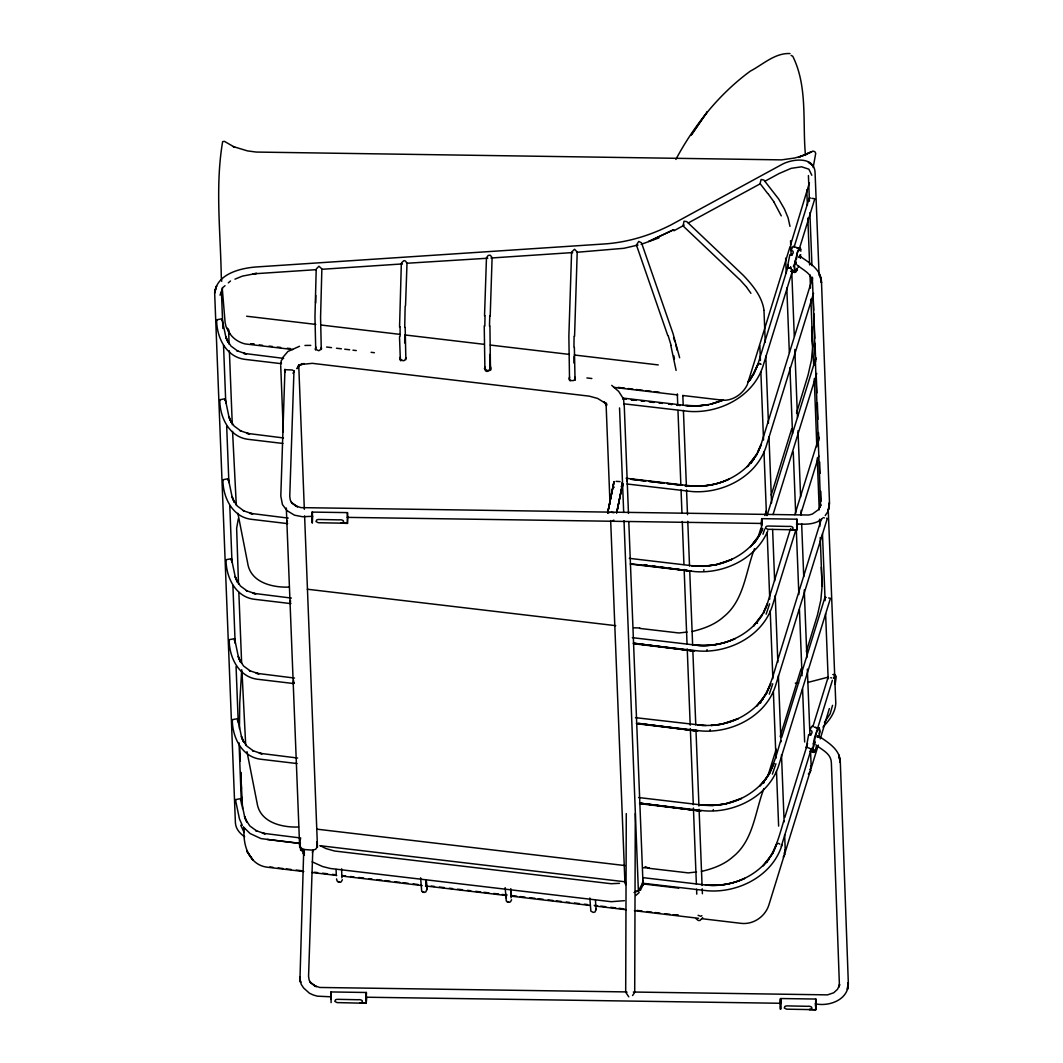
<?xml version="1.0" encoding="UTF-8"?>
<svg xmlns="http://www.w3.org/2000/svg" width="1063" height="1063" viewBox="0 0 1063 1063"><rect width="100%" height="100%" fill="white"/><g stroke="black" fill="none" stroke-linecap="round" stroke-linejoin="round"><path stroke-width="1.5" d="M405.162 327.417L405.88 359.6M790.646 266.986L790.633 268.421L792.971 270.693L791.045 271.331L795.802 272.155L794.686 272.447L797.077 270.175L794.22 272.527L794.898 271.424L794.034 270.892L794.832 269.59L794.247 265.617L795.695 262.627L795.27 260.847L796.426 259.12L797.436 252.024L799.137 250.376L798.977 248.543L796.705 247.599M404.697 343.017L404.737 336.506M628.778 996.842L625.695 992.231L626.28 813.58M632.551 995.539L634.704 992.483L635.302 813.567M834.083 678.181L833.791 677.011M484.236 325.823L484.901 368.941M399.555 327.019L401.336 263.438M800.293 258.136L800.04 254.788M239.441 728.567L239.746 702.988L241.7 669.756M489.923 326.075L490.468 370.19M573.94 363.068L574.02 356.543M315.671 303.008L315.777 295.448M404.737 326.952L405.136 306.303M573.94 346.976L574.086 336.373M574.565 336.36L577.209 252.037L574.578 249.247L571.588 252.144L568.864 336.147L569.516 378.627M347.535 517.11L347.442 512.618L312.349 512.1L312.309 522.916L312.522 516.299L302.423 516.724L294.451 515.17L286.983 510.612L282.452 504.58L280.805 496.076L284.964 369.206M484.834 326.062L485.02 315.698M399.967 358.537L400.924 360.862M489.498 326.115L489.751 316.07M484.582 368.542L485.539 370.867L487.027 371.479L490.628 369.99M818.311 737.363L817.992 735.609L817.248 737.204M315.711 348.598L314.967 316.973L316.216 269.085L318.913 266.215L321.863 268.912L320.574 317.372L321.278 349.501M303.712 850.679L299.952 979.581L301.254 984.404L303.606 987.965L309.439 993.227L313.266 994.995L317.306 996.164L331.085 996.815L331.018 992.085L331.098 1002.635M490.202 316.123L492.103 257.645L490.349 255.226L488.169 255.426L486.469 257.791L484.529 315.777M293.959 371.053L289.747 496.434L290.345 500.261L292.298 503.53L291.235 502.188L297.534 506.865L292.963 503.995M312.761 850.892L308.562 976.259L309.147 980.086L311.1 983.355L310.051 982.013L316.349 986.69L311.765 983.82M405.535 305.679L406.996 263.252L405.508 261.073L403.94 260.608L401.562 262.787M761.693 522.624L761.799 518.704L761.613 525.866L761.826 518.664L796.944 519.196L796.878 529.985L790.314 529.68L791.111 529.587A3.309 1.674 1.9 0 0 793.038 528.51L792.852 527.407A3.309 1.674 1.9 0 0 788.573 526.437L768.788 526.039A3.295 1.661 1.8 0 0 766.104 526.57L765.48 528.138L767.778 529.294L796.931 529.879L797.077 523.607M303.035 850.958L304.47 853.018L300.643 849.869L299.806 844.288M406.066 357.713L404.697 360.397L402.997 360.756L399.847 358.603L400.419 357.009M761.64 529.347L761.52 525.747M780.627 998.622L780.574 1009.319L780.627 998.529L815.746 999.047L815.693 1009.85L809.116 1009.531L809.913 1009.451A3.309 1.674 1.9 0 0 811.84 1008.375L811.654 1007.272A3.309 1.674 1.9 0 0 807.375 1006.302L787.603 1005.904A3.295 1.674 1.9 0 0 784.906 1006.422L784.281 1007.99L786.58 1009.159L815.786 1009.704L815.706 999.087M622.652 398.784L623.622 399.741L624.061 404.684L624.194 404.02L628.472 513.429M300.497 838.933L299.447 843.743L300.098 846.347L301.706 848.46L304.603 849.55L312.828 850.161L315.618 849.297L316.987 847.357L317.013 841.657M761.826 522.491L761.826 518.784M642.836 880.071L642.743 884.469L642.464 882.449M834.083 677.516L833.963 678.287M347.521 523.275L318.315 522.73L316.017 521.574L316.628 520.006A3.295 1.661 1.8 0 1 319.325 519.475L339.11 519.873A3.309 1.674 1.9 0 1 343.389 520.843L343.575 521.946A3.309 1.674 1.9 0 1 341.635 523.023L340.851 523.116L347.415 523.421L347.481 512.618M819.055 733.643L819.586 731.915C820.516 730.799 818.762 726.534 818.988 728.447C816.862 727.557 819.48 728.713 817.115 730.972L815.135 735.583L814.497 742.452L813.354 743.422L813.966 745.774L812.717 748.777L813.7 751.249L813.036 752.352L814.617 751.979L813.633 752.232L815.879 750L813.846 752.405L809.86 751.156M347.415 523.395L347.747 517.056M796.905 519.222L797.077 523.381M506.506 894.421L506.174 897.823M790.221 268.341L790.553 267.278L790.633 268.421L787.497 267.743L787.656 265.856L789.809 254.854L792.347 254.216L793.224 252.928L793.038 251.306L791.244 250.15L792.626 247.094A12.65 1.86 -77.6 0 1 793.689 246.457L801.09 249.353M810.604 751.222C814.059 750.079 807.774 746.904 806.299 747.568L808.624 734.679L811.162 734.041L812.039 732.752L811.853 731.131L810.046 729.975L811.428 726.919A12.65 1.86 -77.6 0 1 812.491 726.281L812.73 726.786M810.883 299.141L812.703 346.232L811.441 360.198L808.053 375.093L796.506 413.042M820.224 537.413L822.111 586.151L820.835 600.103L817.46 615.012L806.392 651.38M703.905 569.648L703.786 570.592M707.041 649.626L706.922 650.569M710.177 729.603L710.057 730.547M713.313 809.581L713.193 810.524M800.559 257.751L800.678 256.542M819.36 737.576L819.493 736.38M625.203 879.951L625.589 884.761M490.681 367.718L490.481 369.379L487.611 370.761L484.462 368.635L485.007 367.054M575.163 380.089L575.349 378.614M702.696 917.648L699.959 920.505L698.232 920.465L696.106 918.751M835.212 684.147L836.236 676.52L834.8 674.593L833.193 674.567L834.8 674.593M795.788 270.959L795.297 271.849L796.851 270.401M287.329 520.471L287.249 523.767M290.465 600.449L290.385 603.744M293.601 680.413L293.282 683.828L294.225 682.393M427.167 888.509L425.851 891.95L424.124 892.402L421.666 891.126L420.629 877.825M596.37 908.533L595.054 911.974L593.327 912.439L590.869 911.15L589.832 898.009M793.835 265.165L793.383 266.507M613.378 484.595L607.624 513.07L614.082 481.512L607.73 512.685M616.66 512.924L622.679 483.599L616.699 512.778L622.293 485.087L621.164 486.681M813.168 167.542L815.72 153.351L814.896 151.73L812.996 151.079L798.366 157.457L811.84 151.69L804.757 155.092L794.792 158.002L781.504 159.875L256.263 152.062L247.466 150.893L233.129 146.561L234.883 147.385L224.439 141.366L222.645 141.605C215.098 185.64 220.519 231.814 221.277 276.38L221.689 281.336M667.737 335.456L636.445 245.048L638.743 241.407L641.507 242.802L673.038 333.609L679.642 357.779M613.71 483.054L613.099 485.658L614.108 487.465M622.293 486.668L622.878 484.303M809.435 182.77L790.566 244.928M331.204 992.975L331.164 991.952L366.283 992.483L366.297 997.2L366.283 992.483M642.849 882.635L638.504 890.714L635.315 891.458M628.791 521.72L643.049 884.828L640.484 890.076L634.026 892.508M832.542 705.327L830.137 713.844L824.423 722.428M238.338 518.678L236.637 528.258L238.511 584.132M829.366 708.503L820.264 738.905M791.696 428.854L771.233 495.092M801.09 668.773L780.149 736.579M788.215 266.109L758.198 363.267L753.68 373.711L747.94 382.042L750.797 378.574L749.335 380.674M794.114 247.068L809.302 197.891L810.511 197.997M812.504 278.068L761.4 443.444L756.869 453.888L747.316 466.71L757.135 454.074L751.089 462.937L753.999 458.751C739.051 478.762 713.1 488.754 688.545 485.671C702.298 487.133 716.528 485.246 729.005 479.134C716.422 484.967 702.258 487.093 688.492 485.605L626.134 478.244M767.034 515.608L815.932 357.859M790.473 528.816L767.592 602.841L763.075 613.285L753.508 626.107L762.463 614.746L760.975 616.978M794.845 514.638L818.948 437.172M777.771 660.083C772.894 676.241 768.934 693.701 756.657 706.124L766.476 693.475L770.648 683.775L766.476 693.475L760.417 702.351L763.327 698.152C750.983 714.469 731.304 724.514 710.934 725.484L721.458 724.275L738.347 718.548C725.777 724.408 711.639 726.428 697.886 725.072L706.098 725.484M778.249 658.502L821.34 519.063M780.68 740.672C775.924 756.617 771.884 773.758 759.779 785.995L765.413 779.285M781.65 737.523L824.968 597.34L826.19 597.459M783.816 820.636C779.059 836.581 775.02 853.722 762.915 865.946L772.748 853.31L776.92 843.597L772.748 853.31L766.689 862.186M784.786 817.487L807.176 745.03M813.022 726.135L828.104 677.304L825.606 613.67M781.278 846.374L811.468 748.312M817.792 727.743L832.395 680.293M790.088 246.496L747.262 384.806C742.492 394.586 731.596 401.734 720.555 400.033M787.497 267.743L788.321 265.059M792.679 270.241L763.234 365.366C753.919 396.233 719.797 413.72 688.917 411.381L623.808 403.807M799.562 248.051L814.776 198.901M798.167 267.344L798.619 265.923M813.554 293.335L766.436 445.53C757.122 476.41 722.986 493.896 692.119 491.558L627.011 483.984M773.053 514.532L816.743 373.432M795.709 530.424L772.642 604.94C763.327 635.807 729.191 653.293 698.311 650.955L633.203 643.394M796.679 527.261L797.662 524.086M800.612 514.572L818.776 455.921M806.299 747.568L807.548 743.542M754.531 548.614C745.588 571.549 744.286 600.21 723.704 616.753C714.828 624.725 703.493 628.818 692.066 631.515M757.972 537.599L760.922 528.152M764.855 515.555L766.317 510.838M763.938 788.533C754.996 811.468 753.694 840.115 733.098 856.672C724.235 864.644 712.901 868.723 701.46 871.421M768.363 774.369L776.216 749.176M299.009 365.061L298.172 367.678L298.743 365.18L304.337 509.323M818.297 745.083L768.815 905.171C765.081 916.625 753.428 924.677 741.349 923.375L701.872 918.698M763.008 534.197L764.696 529.161M766.144 614.175L769.625 603.797M769.28 694.152L772.761 683.775M772.416 774.13L775.897 763.739M782.049 844.779C772.735 875.646 738.599 893.133 707.719 890.794L642.61 883.233M569.595 377.059L569.05 378.627L570.672 380.501L573.196 380.66L574.963 379.518L574.87 377.166M220.041 295.169L222.792 287.608L224.997 285.708M221.755 320.534L222.047 318.794L216.626 319.804C216.6 337.316 226.127 357.208 245.221 359.4L281.403 363.692M224.891 400.485L225.183 398.745L219.762 399.754C219.735 417.281 229.263 437.172 248.357 439.351L282.891 443.457M228.027 480.463L228.319 478.722L222.898 479.732C222.871 497.258 232.398 517.136 251.493 519.329L287.661 523.621M231.163 560.44L231.455 558.7L226.034 559.709C226.007 577.236 235.534 597.114 254.628 599.306L290.797 603.598M234.285 640.418L234.591 638.677L229.156 639.687C229.143 657.2 238.67 677.091 257.764 679.284L293.933 683.575M237.421 720.395L237.727 718.654L232.292 719.664C232.279 737.177 241.806 757.069 260.9 759.261L297.069 763.553M240.557 800.359L240.863 798.619L235.428 799.628L239.454 818.922L242.298 825.353M739.29 279.224L683.097 225.954L683.615 224.731M426.701 887.153L426.861 889.784L426.25 880.323M341.808 877.799L342.113 877.028M510.997 897.823L511.316 897.052M796.586 270.215L797.449 268.926L796.812 268.368M765.187 609.325L767.513 603.771L763.34 613.471L764.563 610.707M815.122 749.535L814.112 751.674L815.387 750.04M754.531 372.515L758.118 364.184L751.581 377.405M760.922 532.776L762.716 528.617M761.998 529.494L760.058 533.971L750.505 546.794L757.175 538.835L762.171 530.012M800.027 256.037L800.824 254.828M767.818 530.769C756.231 558.62 724.474 573.741 695.295 571.642L630.253 564.081M798.446 257.379L799.549 255.984C808.744 262.348 821.141 269.284 821.5 282.001L829.525 503.623L827.878 511.609L825.207 515.621M312.389 852.606L312.828 850.161M298.809 364.994L297.002 368.715L298.836 365.699L304.177 363.546L300.603 364.516L312.323 363.333L589.34 396.167L597.645 398.452L606.814 404.126L603.864 401.761L606.667 405.455L606.043 403.063L610.016 504.008M784.388 855.263L783.325 857.11L784.959 854.134M621.815 487.598L622.639 485.99M315.844 346.963L315.512 349.169L318.78 350.763L321.544 348.85L321.305 347.349M342.379 879.726L341.263 881.838L339.549 882.29L337.077 881.001L336.572 878.875M511.582 899.75L510.466 901.862L508.739 902.328L506.28 901.025L505.164 887.645M281.482 362.895L280.818 364.078L281.31 360.53L283.422 357.939M809.315 773.346L810.923 770.542M675.869 159.397C694.232 125.221 718.92 94.222 750.305 71.141C762.769 64.63 775.086 52.738 789.995 53.562M282.864 357.394L287.887 351.481L299.514 346.286M293.003 373.286L294.358 371.107L292.086 369.951L285.416 369.738L284.552 370.535L285.123 372.196M784.069 853.283L785.291 851.37L784.64 834.787M767.619 193.4L760.165 183.7M766.463 778.023L769.612 773.346L773.784 763.646L769.612 773.346L763.553 782.222L766.463 778.023C756.231 791.497 741.07 800.638 724.594 804.146L741.469 798.419C728.886 804.16 714.774 806.551 701.009 804.957L712.516 805.528L723.092 804.319M748.751 381.497L753.933 373.897M760.324 534.158L754.265 543.034L757.175 538.835C746.944 552.308 731.782 561.45 715.306 564.958L732.194 559.231C719.598 564.958 705.487 567.35 691.734 565.755L703.228 566.327L713.805 565.131L703.467 566.114L691.681 565.689L629.309 558.341M767.42 861.136L768.868 859.037M300.457 843.039L299.779 843.902L299.527 842.401M796.32 269.71L797.21 268.607M760.191 618.148C745.243 638.172 719.306 648.164 694.737 645.068C708.49 646.53 722.72 644.656 735.197 638.544C722.614 644.377 708.463 646.503 694.697 645.002L632.326 637.654M809.754 769.599L811.228 767.818L810.577 751.368M768.642 859.143C753.933 878.065 729.112 887.658 705.487 885.001M828.356 677.011L828.436 678.619M747.634 382.335L750.797 378.574M641.56 886.515L643.049 884.828M822.975 727.052C829.14 720.528 835.305 712.702 835.784 703.387L828.223 509.323M808.332 773.944L809.475 772.814M406.996 263.252L487.691 258.229M815.693 749.282L816.278 746.478M814.298 727.132C822.536 729.763 818.696 725.67 816.743 730.507L815.799 736.646L814.63 737.509L813.713 741.615L812.77 751.886M635.74 895.538L639.195 892.495M228.306 282.864L230.498 280.977M800.373 249.008L799.775 247.785L799.668 249.752L798.977 248.543L799.535 249.313M819.241 734.932L819.865 732.686L819.042 728.155M822.31 518.651C815.188 524.843 805.249 524.404 796.439 523.953M304.603 849.55L303.327 850.373L304.39 852.486M701.872 915.681L700.849 916.319L698.085 915.296M612.633 520.83L613.816 520.139M673.929 230.764L684.001 225.276M688.319 222.924L760.324 183.753M764.642 181.401L779.046 173.561L791.178 168.339L801.568 166.798L808.863 169.176L811.8 175.249M625.695 992.231L626.825 992.324M637.202 245.274L636.445 245.048M608.528 512.924L609.365 512.499M723.318 399.994L710.363 404.299L723.066 400.206M723.092 400.1C711.652 404.857 699.016 406.89 686.671 405.574M234.936 279.157L242.324 276.141L256.635 273.377L252.901 273.882L315.738 269.696M641.148 244.331L658.94 237.899M827.359 677.357L807.681 682.473M312.203 522.797L312.216 512.286L312.482 516.831M638.013 245.048L623.915 248.29L576.97 252.276M800.838 251.24L800.851 250.469M624.419 900.68L611.238 901.703L330.341 868.484L322.634 866.558L312.19 861.854M571.907 252.702L572.665 252.609M723.132 804.319L712.755 805.302L700.969 804.89L638.597 797.529M486.761 258.349L487.492 258.256M687.11 632.06L678.872 632.977L639.62 628.406M696.517 871.979L688.266 872.896L649.015 868.312L645.148 866.597M401.641 263.969L402.385 263.903M322.355 269.258L401.708 263.969M491 258.017L572.014 252.609M616.062 481.34L620.101 481.605M619.516 883.313L611.159 883.725L334.513 851.011L325.916 848.553L320.614 845.869M304.948 345.448L310.755 345.382M639.86 627.967L633.893 627.821M649.254 867.886L643.301 867.74M347.189 517.375L761.626 523.448M795.31 683.11L798.632 683.164M626.718 991.925L319.724 987.461L314.077 985.574M633.362 992.031L827.519 994.862L833.724 992.776L837.511 989.308L839.743 984.537L838.8 987.128L839.345 983.116L831.372 762.862C831.014 753.348 822.536 750.451 815.813 744.778M365.991 997.214L780.428 1003.273M815.241 1003.791C829.113 1006.834 848.42 999.845 848.34 983.448L840.302 761.839C839.943 749.109 827.559 742.173 818.351 735.809M300.643 849.869L302.317 849.922M611.145 512.26L614.069 512.738M685.343 405.495L696.85 406.066L708.928 404.697L697.076 405.853L685.29 405.428L622.931 398.08M705.792 884.987C719.013 886.329 732.633 884.19 744.618 878.383C732.022 884.217 717.87 886.343 704.105 884.841L643.381 877.693M703.201 725.418L635.461 717.658M814.138 198.608L811.919 198.343M828.635 597.964L830.442 598.349L778.913 764.815C769.599 795.682 735.463 813.168 704.583 810.83L639.474 803.269M251.001 343.894L254.296 344.239L250.988 343.947M626.346 399.103L623.104 398.798M668.773 404.099L672.042 404.485L668.773 404.099M631.116 479.28L636.006 479.851M639.275 480.237L645.799 481.008L631.116 479.24M636.338 723.398L701.447 730.959C732.327 733.297 766.463 715.811 775.777 684.944L827.306 518.478L826.669 518.199M246.629 316.229L315.777 324.401M320.72 324.986L399.754 334.34M404.684 334.925L483.718 344.279M490.309 345.063L569.343 354.404M574.272 354.989L658.249 364.928M326.607 347.043L331.55 347.628M336.493 348.226L341.436 348.81M344.731 349.196L349.674 349.78M352.969 350.179L356.264 350.564M371.093 352.318L374.389 352.717M586.909 377.936L591.852 378.521M259.226 344.917L262.521 345.302M269.098 346.086L272.394 346.472M277.337 347.056L280.632 347.442M287.209 348.226L290.505 348.611M618.161 387.384L624.738 388.168M628.034 388.553L632.977 389.138M636.272 389.523L642.849 390.307M646.145 390.692L651.088 391.277M654.383 391.676L659.312 392.26M292.803 349.541L245.088 343.92C237.142 341.967 229.728 336.307 227.336 328.254L229.807 333.809M613.617 387.344L677.729 394.944M682.725 395.489L723.85 400.339M283.608 358.377L243.626 353.368L246.47 353.979L236.89 350.724L237.953 351.215L231.043 346.126L226.632 339.416L225.688 336.639L228.12 342.485L225.662 336.134L222.047 318.794M283.462 437.943L246.762 433.319L249.606 433.93L240.025 430.674L241.088 431.166L234.179 426.077L229.767 419.367L228.824 416.59L231.256 422.436L228.797 416.085L225.183 398.745M288.232 518.106L249.898 513.296L252.742 513.907L243.161 510.652L244.224 511.144L237.315 506.054L232.903 499.344L231.96 496.567L234.392 502.414L231.933 496.062L228.319 478.722M289.189 587.082C272.473 587.773 250.363 582.497 247.639 562.912L237.886 513.323M307.327 589.221L615.756 625.669M291.368 598.084L253.034 593.274L255.877 593.885L246.297 590.629L247.36 591.121L240.451 586.032L236.039 579.322L235.096 576.545L237.527 582.391L235.069 576.04L231.455 558.7M294.504 678.061L256.17 673.251L259.013 673.862L249.42 670.607L250.496 671.098L243.573 666.009L239.175 659.299L238.232 656.522L240.663 662.369L238.205 656.017L234.591 638.677M297.64 758.039L259.306 753.229L262.149 753.84L252.556 750.584L253.619 751.076L246.709 745.987L242.298 739.277L241.367 736.486L243.799 742.346L241.328 735.995L237.727 718.654M298.597 827.001C281.881 827.678 259.771 822.417 257.047 802.831L246.975 751.634M316.734 829.14L625.15 865.588M300.776 838.003L262.428 833.193L265.285 833.804L255.691 830.548L256.754 831.04L249.845 825.951L245.433 819.241L244.503 816.464L246.935 822.31L244.463 815.959L240.863 798.619M267.132 839.451L300.058 843.344M319.817 845.683L624.419 881.719M642.53 883.858L678.752 888.15M300.204 843.517L261.02 838.601L250.124 833.551L243.454 827.054M269.856 866.97L273.138 867.355M278.081 867.94L283.024 868.524M286.319 868.909L291.249 869.494M296.192 870.079L301.135 870.663M314.303 872.231L317.598 872.617M322.541 873.201L327.484 873.786M332.413 874.371L335.709 874.756M342.299 875.54L345.595 875.925M350.524 876.51L353.82 876.909M358.763 877.493L363.705 878.078M368.635 878.663L371.93 879.048M376.873 879.633L381.816 880.217M385.098 880.602L390.041 881.187M394.984 881.772L399.927 882.356M403.209 882.742L408.152 883.326M413.095 883.911L418.038 884.496M431.206 886.064L434.501 886.449M439.444 887.034L444.374 887.618M449.317 888.203L452.612 888.588M457.555 889.173L462.485 889.758M467.428 890.342L470.723 890.741M475.666 891.326L480.596 891.91M483.891 892.295L488.834 892.88M493.777 893.465L498.706 894.049M502.002 894.435L506.945 895.019M511.888 895.604L516.817 896.189M520.113 896.574L525.056 897.159M529.999 897.743L534.928 898.328M538.223 898.727L543.166 899.311M548.109 899.896L553.052 900.481M556.334 900.866L561.277 901.451M566.22 902.035L569.516 902.421M574.445 903.005L579.388 903.59M584.331 904.175L587.626 904.573M594.204 905.344L597.499 905.742M600.794 906.128L605.737 906.712M610.667 907.297L615.61 907.882M618.905 908.267L623.848 908.852M637.016 910.406L641.959 910.991M646.902 911.576L651.832 912.16M655.127 912.559L660.07 913.144M665.013 913.728L669.942 914.313M673.238 914.698L678.181 915.283M303.779 871.54L267.584 867.249C248.795 865.123 242.497 844.527 244.238 828.21M312.004 872.51L336.679 875.434M341.608 876.018L422.224 885.572M425.506 885.957L506.108 895.511M510.785 888.615L511.104 896.149L590.005 905.437M594.948 906.021L626.2 909.729M634.425 910.699L698.577 918.299M632.153 563.948L691.322 571.097L668.773 568.174M633.641 643.726L694.445 651.074L633.761 643.181M636.777 723.704L697.58 731.052L638.531 723.371M639.913 803.681L700.716 811.029L640.032 803.136M631.289 399.794L634.571 400.193M649.307 401.987L652.576 402.385M644.125 565.011L647.38 565.436M652.257 566.061L657.147 566.685M660.402 567.111L665.279 567.735M668.534 568.16L691.322 571.097M633.747 643.248L694.445 651.074M638.518 723.438L697.58 731.052M640.019 803.203L700.716 811.029M644.63 565.038L647.845 565.45M652.682 566.074L655.898 566.499M660.734 567.124L665.558 567.748M674.925 914.698L678.194 915.216M830.735 677.756L831.771 677.928M797.37 247.772C803.216 248.636 799.031 247.134 797.941 250.682L794.553 263.597L794.46 271.849L790.779 271.344M751.169 462.671L750.425 462.498L751.182 463.229M754.305 542.635L753.547 542.462L754.318 543.18M757.427 622.612L756.683 622.44L757.454 623.157M760.563 702.577L759.819 702.417L760.59 703.135M763.699 782.554L762.955 782.395L763.726 783.112M766.091 862.359L766.835 862.531M823.054 517.575L824.463 517.933M815.52 727.424L816.304 727.637M507.038 901.823L508.739 902.328M337.835 881.798L339.549 882.29M422.423 891.91L424.124 892.402M791.43 255L792.187 255.266M810.245 734.825L810.989 735.104M759.527 363.612L761.002 364.343L759.607 363.453M816.969 727.876L818.351 729.138M791.098 55.382L792.772 56.286C807.92 86.754 802.339 122.617 805.488 155.45M778.408 843.278L779.804 844.181M244.663 836.767C239.946 833.578 235.84 828.994 235.415 823.068L214.66 293.029C216.732 273.895 240.198 268.182 256.289 266.959L604.648 243.945C627.781 242.337 650.237 235.441 670.859 224.984L782.195 164.313C792.466 158.799 814.404 156.128 815.082 172.618L819.095 275.463M611.717 385.364L618.719 391.45L623.144 398.386M811.973 164.858L808.305 162.108L813.195 165.762M797.011 264.939C803.721 270.627 812.198 273.51 812.57 283.037L820.53 503.277L819.985 507.29L820.942 504.712L818.709 509.469L812.345 514.08L808.717 515.024L300.909 507.622L295.262 505.749M639.394 889.093L640.484 890.076M810.498 765.931L811.228 767.818M243.56 827.306L245.168 828.994M739.742 279.542L746.545 287.09M302.822 853.124L304.47 855.277M569.17 379.597L570.14 380.873M312.057 519.169L312.336 512.14M330.859 999.034L331.125 991.978M768.084 193.758L773.997 201.93M746.638 287.289L750.93 293.322M621.656 482.961L622.599 484.303M773.984 202.129L781.265 215.869M229.316 332.719L226.074 326.726L225.117 322.634L222.233 287.94M240.73 825.207L244.145 832.502M784.826 849.988L785.291 851.37M673.557 337.542L674.832 341.675M668.242 335.948L671.138 345.422M315.299 348.85L315.605 350.033M670.846 345.581L676.108 370.416M815.68 358.151L816.012 359.467M818.696 437.464L819.028 438.78M824.968 597.34L825.3 598.655M675.696 344.425L677.184 350.298M216.626 319.804L216.799 320.521M219.762 399.754L219.935 400.472M222.898 479.732L223.057 480.449M226.034 559.709L226.193 560.427M229.156 639.687L229.329 640.404M232.292 719.664L232.465 720.369M235.428 799.628L235.601 800.346M673.809 355.76L674.42 358.842M236.305 505.324L232.558 431.379M245.712 745.229L241.965 671.298M759.925 184.072L761.135 179.448L763.912 180.059L778.687 199.033L784.441 209.026L788.095 217.849L789.995 226.379M763.965 309.944C761.919 296.298 752.511 285.057 743.329 275.357L686.685 221.569L683.987 221.224L683.097 225.954M811.614 330.035L813.766 365.499M596.077 909.769L595.479 900.441M240.703 772.216L242.55 808.584M627.104 479.732L627.236 481.778M239.72 746.346L240.251 761.042M240.743 772.522L241.434 788.919M241.779 797.13L241.979 802.047M811.933 327.258L812.703 346.232M821.34 567.164L822.111 586.151M490.455 369.778L489.87 354.404L490.415 368.648M239.972 754.478L240.238 760.922M808.425 175.541L809.421 201.199M809.886 212.759L811.959 265.63M812.411 277.204L812.544 280.499M813.115 295.368L813.7 310.25M813.833 313.545L814.803 338.326M815.002 343.283L815.72 361.46M816.291 376.329L816.942 392.858M817.341 402.771L817.979 419.287M818.497 432.508L818.829 440.733M819.653 461.953L820.105 473.394M820.809 491.345L821.194 501.151M822.47 533.772L825.101 600.608M790.553 240.69L791.111 255M791.749 271.517L794.287 336.2M794.818 349.461L797.476 417.467M798.007 430.728L800.612 497.072M801.13 510.346L801.316 515.316M801.648 523.607L803.734 576.678M804.253 589.952L806.897 657.585M807.349 669.105L809.94 734.918M785.637 258.176L786.221 273.085M786.806 288.007L789.344 352.624M789.929 367.532L792.546 433.824M793.264 452.041L795.669 513.349M796.32 529.919L798.858 594.549M799.442 609.458L802.06 675.736M802.578 688.997L804.664 742.027M763.991 310.542L765.24 342.06M765.785 356.158L768.443 423.353M768.961 436.627L771.579 502.985M772.615 529.467L774.648 580.956M775.219 595.519L777.85 662.249M778.368 675.523L780.986 741.881M781.491 754.73L784.135 821.898M759.832 345.595L760.417 360.503M760.869 372.103L763.526 440.042M763.978 451.642L766.45 514.612M767.154 532.842L769.758 599.12M770.21 610.72L772.867 678.659M773.386 691.907L775.977 758.185M776.495 771.446L778.634 826.124M780.335 1005.598L780.468 1009.225M682.831 395.489L683.217 405.415M683.416 410.384L686.406 486.535M686.539 489.844L687.509 514.665M687.774 521.295L689.528 565.981M689.728 570.951L692.651 645.44M692.837 650.41L695.773 724.9M695.959 729.869L698.949 806.006M699.082 809.315L702.072 885.466M702.205 888.774L702.404 893.744M677.317 393.881L677.769 405.481M677.968 410.451L680.865 484.994M681.051 489.963L681.954 513.15M682.273 521.441L683.947 564.506M684.147 569.476L687.043 644.019M687.243 648.988L690.206 725.192M690.339 728.5L693.302 804.704M693.421 808.013L696.385 884.217M696.584 889.186L696.77 894.156M619.543 407.94L623.689 512.432M624.008 520.711L638.398 891.392M610.667 520.564L624.938 883.008M400.366 360.41L399.515 336.878M304.603 515.954L317.478 847.317M280.712 365.632L283.316 431.857M286.319 508.008L299.686 847.41M229.103 344.213L228.585 329.41M229.369 350.79L232.292 424.801M238.843 592.343L241.633 663.073M221.449 292.073L222.871 328.52M223.522 345.103L225.781 403.09M226.685 426.29L228.89 482.642M229.794 505.842L231.986 562.181M232.89 585.381L235.162 643.381M236.066 666.581L238.258 722.92M239.029 742.798L241.421 804.12M814.258 378.707L816.836 446.792M817.234 458.06L819.228 509.841M819.533 519.222L819.852 526.424M806.777 190.038L807.375 205.212M807.84 218.141L809.634 264.939M810.006 274.892L810.511 288.166M510.865 889.691L511.104 896.149M575.043 379.73L574.365 347.442M336.081 869.428L336.307 875.58M341.608 868.803L341.834 876.098M400.073 326.766L400.113 336.24M312.283 512.22L312.163 518.119L312.283 512.22M366.19 998.489L366.031 999.672L366.19 998.489M815.653 1005.053L815.587 1006.116L815.839 999.167L815.653 1005.053M761.679 518.85L761.533 524.564L761.693 518.877M780.494 998.715L780.335 1004.429L780.561 998.649M366.483 997.121L366.23 1003.286L337.117 1002.595L334.818 1001.426L335.443 999.858A3.295 1.661 1.8 0 1 338.14 999.34L357.912 999.738A3.309 1.674 1.9 0 1 362.191 1000.695L362.377 1001.811A3.309 1.674 1.9 0 1 360.45 1002.887L359.653 1002.967L366.217 1003.246L366.536 997.107M815.946 1003.685L815.773 1009.438L815.999 1003.671M366.336 992.629L366.137 998.37L366.376 992.603M829.273 502.958L828.622 509.469L829.273 502.958M848.075 982.783L847.437 989.308L848.075 982.783M796.081 262.282L795.589 264.288L796.081 262.282M814.896 742.12L814.391 744.113L814.896 742.12M215.483 289.176L214.66 293.029L216.6 285.92L215.483 289.176M761.321 444.361L757.746 452.692L761.321 444.361M700.504 121.554L691.256 135.054L707.4 111.708L700.504 121.554M673.623 229.741L648.775 241.447L673.623 229.741M636.139 400.259L631.236 399.675L636.139 400.273M644.298 401.216L641.029 400.831L644.298 401.229M654.09 402.372L650.822 401.987L654.09 402.385M662.249 403.329L658.98 402.943L662.249 403.342M680.2 405.441L676.932 405.056L680.2 405.441M663.75 483.107L649.068 481.38L663.75 483.094M681.702 485.22L667.019 483.492L681.702 485.22M688.226 485.99L684.971 485.605L688.226 485.99M252.688 859.608L246.855 851.264L252.688 859.608M300.55 982.358L299.846 977.256L300.55 982.358M820.676 278.307L819.905 275.025L821.486 282.785L820.676 278.307M839.478 758.132L838.72 754.85L840.288 762.609L839.478 758.132M426.476 886.316L426.223 879.978L426.476 886.316"/></g></svg>
